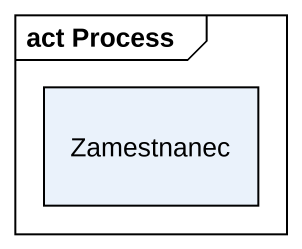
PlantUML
@startuml
mainframe act Process
hide empty description
state Zamestnanec <<object>>
@enduml
